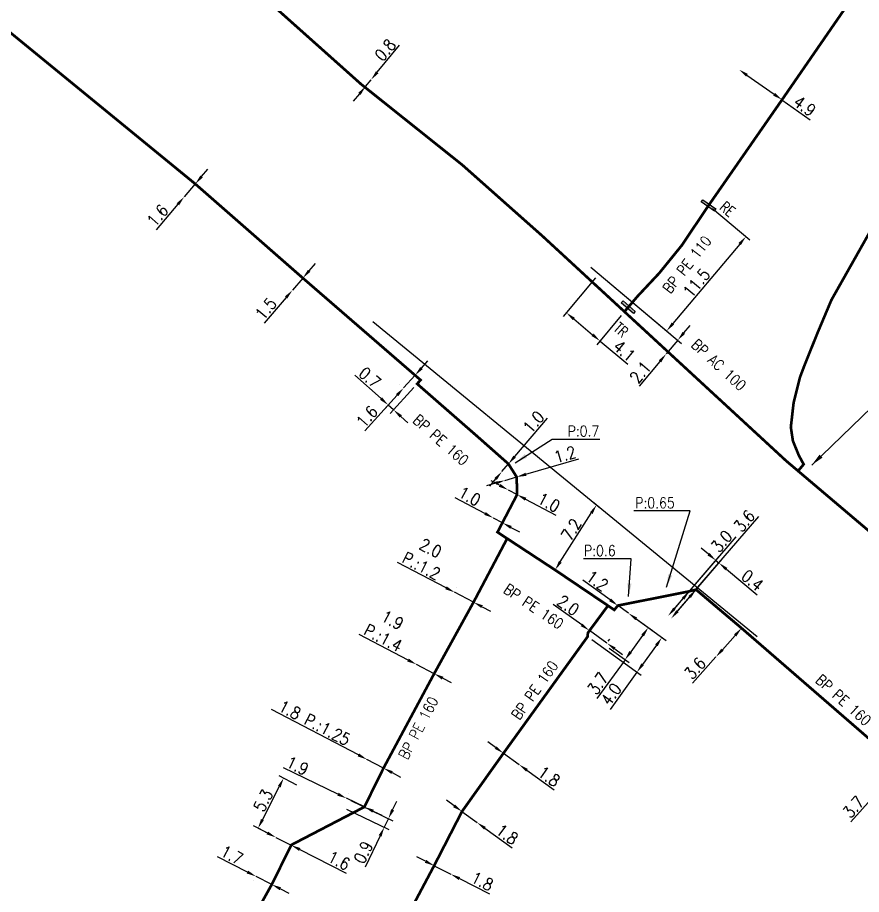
# Model space of a CAD drawing. Header units: millimetres. Extents: x 184998 to 186003, y 126995 to 128002.
# Drawn here: x 185670.2 to 185749, y 127356.2 to 127438.1 of the extents above; entities that cross this region are included whole.
import ezdxf
from ezdxf.enums import TextEntityAlignment as Align

# ---------------------------------------------------------------- set-up
doc = ezdxf.new("R2010")
doc.units = ezdxf.units.MM
doc.header["$PDMODE"] = 34
doc.linetypes.add('L_25_AP', pattern=[2000, 1000, 1000])
doc.linetypes.add('L_25_PE', pattern=[2000, 1000, 1000])
doc.layers.get('0').update_dxf_attribs({"linetype": 'CONTINUOUS'})
doc.layers.get('DEFPOINTS').update_dxf_attribs({"linetype": 'CONTINUOUS'})
for name, color, linetype in [('L_150', 1, 'CONTINUOUS'), ('L_340', 7, 'CONTINUOUS'), ('L_900', 7, 'CONTINUOUS')]:
    doc.layers.add(name, color=color, linetype=linetype)
doc.styles.add('G_ROMANS', font='ROMANS.SHX', dxfattribs={"width": 0.75})
doc.styles.get("Standard").update_dxf_attribs({"font": 'romans.shx', "width": 0.85})
doc.dimstyles.get("Standard").update_dxf_attribs({"dimtxt": 1.5, "dimasz": 1.2, "dimexe": 0.625, "dimexo": 0.625, "dimgap": 0.25, "dimtad": 1, "dimdec": 1, "dimzin": 0, "dimdsep": 46, "dimtxsty": 'Standard', "dimcen": -0.5, "dimadec": 0, "dimazin": 0, "dimtfac": 1, "dimtdec": 1, "dimtmove": 0, "dimatfit": 3, "dimfxl": 0, "dimtolj": 1, "dimtzin": 0, "dimarcsym": 0})

# ---------------------------------------------------------------- blocks, each defined once
blk = doc.blocks.new('*D860')
at = {"layer": 'DEFPOINTS', "color": 0, "linetype": 'Continuous', "transparency": 16777216}
for p in [(185737.794, 127381.1), (185735.4, 127378.412), (185735.4, 127378.412)]:
    blk.add_point(p, dxfattribs=at)
at = {"layer": 'L_150', "color": 0, "linetype": 'Continuous', "lineweight": -2, "transparency": 16777216}
for p, q in [((185737.196, 127380.428), (185735.999, 127379.084)), ((185735.4, 127378.412), (185733.219, 127375.964))]:
    blk.add_line(p, q, dxfattribs=at)
at = {"layer": 'L_150', "color": 0, "linetype": 'Continuous', "transparency": 16777216}
for points in [[(185737.084, 127380.528), (185737.308, 127380.329), (185737.794, 127381.1)], [(185735.887, 127379.184), (185736.111, 127378.984), (185735.4, 127378.412)]]:
    blk.add_solid(points, dxfattribs=at)
at = {"layer": 'L_150', "color": 0, "linetype": 'Continuous', "transparency": 16777216, "insert": (185733.45, 127377.351), "char_height": 1.125, "attachment_point": 5, "rotation": 48.31126}
blk.add_mtext('\\A1;3.6', dxfattribs=at)
blk = doc.blocks.new('*D861')
at = {"layer": 'DEFPOINTS', "color": 0, "linetype": 'Continuous', "transparency": 16777216}
for p in [(185752.66, 127368.215), (185750.197, 127365.453), (185750.197, 127365.453)]:
    blk.add_point(p, dxfattribs=at)
at = {"layer": 'L_150', "color": 0, "linetype": 'Continuous', "lineweight": -2, "transparency": 16777216}
for p, q in [((185752.061, 127367.543), (185750.796, 127366.125)), ((185750.197, 127365.453), (185748.016, 127363.006))]:
    blk.add_line(p, q, dxfattribs=at)
at = {"layer": 'L_150', "color": 0, "linetype": 'Continuous', "transparency": 16777216}
for points in [[(185751.949, 127367.643), (185752.173, 127367.443), (185752.66, 127368.215)], [(185750.684, 127366.224), (185750.908, 127366.025), (185750.197, 127365.453)]]:
    blk.add_solid(points, dxfattribs=at)
at = {"layer": 'L_150', "color": 0, "linetype": 'Continuous', "transparency": 16777216, "insert": (185748.247, 127364.392), "char_height": 1.125, "attachment_point": 5, "rotation": 48.28122}
blk.add_mtext('\\A1;3.7', dxfattribs=at)
blk = doc.blocks.new('*D13')
at = {"layer": 'DEFPOINTS', "color": 0, "linetype": 'Continuous', "transparency": 16777216}
for p in [(185707.436, 127377.706), (185707.436, 127377.706), (185709.075, 127376.848)]:
    blk.add_point(p, dxfattribs=at)
at = {"layer": 'L_150', "color": 0, "linetype": 'Continuous', "lineweight": -2, "transparency": 16777216}
for p, q in [((185706.639, 127378.123), (185702.08, 127380.51)), ((185709.075, 127376.848), (185707.436, 127377.706)), ((185709.872, 127376.43), (185710.67, 127376.013))]:
    blk.add_line(p, q, dxfattribs=at)
at = {"layer": 'L_150', "color": 0, "linetype": 'Continuous', "transparency": 16777216}
for points in [[(185706.708, 127378.256), (185706.569, 127377.991), (185707.436, 127377.706)], [(185709.942, 127376.563), (185709.803, 127376.297), (185709.075, 127376.848)]]:
    blk.add_solid(points, dxfattribs=at)
at = {"layer": 'L_150', "color": 0, "linetype": 'Continuous', "transparency": 16777216, "insert": (185704.744, 127381.021), "char_height": 1.125, "attachment_point": 5, "rotation": 332.36272}
blk.add_mtext('\\A1;1.9\\PP.:1.4', dxfattribs=at)
blk = doc.blocks.new('*D14')
at = {"layer": 'DEFPOINTS', "color": 0, "linetype": 'Continuous', "transparency": 16777216}
for p in [(185702.795, 127368.842), (185702.795, 127368.842), (185704.345, 127368.03)]:
    blk.add_point(p, dxfattribs=at)
at = {"layer": 'L_150', "color": 0, "linetype": 'Continuous', "lineweight": -2, "transparency": 16777216}
for p, q in [((185701.997, 127369.259), (185693.889, 127373.505)), ((185704.345, 127368.03), (185702.795, 127368.842)), ((185705.142, 127367.613), (185705.94, 127367.195))]:
    blk.add_line(p, q, dxfattribs=at)
at = {"layer": 'L_150', "color": 0, "linetype": 'Continuous', "transparency": 16777216}
for points in [[(185702.067, 127369.392), (185701.928, 127369.127), (185702.795, 127368.842)], [(185705.212, 127367.746), (185705.073, 127367.48), (185704.345, 127368.03)]]:
    blk.add_solid(points, dxfattribs=at)
at = {"layer": 'L_150', "color": 0, "linetype": 'Continuous', "transparency": 16777216, "insert": (185697.892, 127372.255), "char_height": 1.125, "attachment_point": 5, "rotation": 332.36272}
blk.add_mtext('\\A1;1.8 P.:1.25', dxfattribs=at)
blk = doc.blocks.new('*D15')
at = {"layer": 'DEFPOINTS', "color": 0, "linetype": 'Continuous', "transparency": 16777216}
for p in [(185700.865, 127365.221), (185700.474, 127364.41), (185704.416, 127362.511)]:
    blk.add_point(p, dxfattribs=at)
at = {"layer": 'L_150', "color": 0, "linetype": 'Continuous', "lineweight": -2, "transparency": 16777216}
for p, q in [((185701.287, 127365.017), (185705.229, 127363.118)), ((185705.197, 127364.132), (185705.588, 127364.943)), ((185700.896, 127364.207), (185704.838, 127362.307)), ((185704.806, 127363.322), (185704.416, 127362.511)), ((185704.025, 127361.7), (185702.622, 127358.787))]:
    blk.add_line(p, q, dxfattribs=at)
at = {"layer": 'L_150', "color": 0, "linetype": 'Continuous', "transparency": 16777216}
for points in [[(185705.062, 127364.198), (185705.332, 127364.067), (185704.806, 127363.322)], [(185703.89, 127361.765), (185704.16, 127361.635), (185704.416, 127362.511)]]:
    blk.add_solid(points, dxfattribs=at)
at = {"layer": 'L_150', "color": 0, "linetype": 'Continuous', "transparency": 16777216, "insert": (185702.452, 127360.164), "char_height": 1.125, "attachment_point": 5, "rotation": 64.27461}
blk.add_mtext('\\A1;0.9', dxfattribs=at)
blk = doc.blocks.new('*D16')
at = {"layer": 'DEFPOINTS', "color": 0, "linetype": 'Continuous', "transparency": 16777216}
for p in [(185700.892, 127365.208), (185700.892, 127365.208), (185702.558, 127364.405)]:
    blk.add_point(p, dxfattribs=at)
at = {"layer": 'L_150', "color": 0, "linetype": 'Continuous', "lineweight": -2, "transparency": 16777216}
for p, q in [((185700.081, 127365.598), (185694.994, 127368.049)), ((185701.095, 127365.63), (185701.095, 127365.63)), ((185702.558, 127364.405), (185700.892, 127365.208)), ((185702.762, 127364.827), (185702.762, 127364.827)), ((185703.369, 127364.014), (185704.18, 127363.623))]:
    blk.add_line(p, q, dxfattribs=at)
at = {"layer": 'L_150', "color": 0, "linetype": 'Continuous', "transparency": 16777216}
for points in [[(185700.146, 127365.734), (185700.016, 127365.463), (185700.892, 127365.208)], [(185703.434, 127364.149), (185703.304, 127363.879), (185702.558, 127364.405)]]:
    blk.add_solid(points, dxfattribs=at)
at = {"layer": 'L_150', "color": 0, "linetype": 'Continuous', "transparency": 16777216, "insert": (185696.309, 127368.248), "char_height": 1.125, "attachment_point": 5, "rotation": 334.27461}
blk.add_mtext('\\A1;1.9', dxfattribs=at)
blk = doc.blocks.new('*D17')
at = {"layer": 'DEFPOINTS', "color": 0, "linetype": 'Continuous', "transparency": 16777216}
for p in [(185695.009, 127367.089), (185696.68, 127366.238), (185694.296, 127361.56)]:
    blk.add_point(p, dxfattribs=at)
at = {"layer": 'L_150', "color": 0, "linetype": 'Continuous', "lineweight": -2, "transparency": 16777216}
for p, q in [((185696.262, 127366.451), (185694.591, 127367.302)), ((185693.034, 127363.214), (185694.6, 127366.288)), ((185693.879, 127361.773), (185692.208, 127362.625))]:
    blk.add_line(p, q, dxfattribs=at)
at = {"layer": 'L_150', "color": 0, "linetype": 'Continuous', "transparency": 16777216}
for points in [[(185694.467, 127366.356), (185694.734, 127366.219), (185695.009, 127367.089)], [(185692.9, 127363.282), (185693.168, 127363.146), (185692.625, 127362.412)]]:
    blk.add_solid(points, dxfattribs=at)
at = {"layer": 'L_150', "color": 0, "linetype": 'Continuous', "transparency": 16777216, "insert": (185693.107, 127365.01), "char_height": 1.125, "attachment_point": 5, "rotation": 62.99824}
blk.add_mtext('\\A1;5.3', dxfattribs=at)
blk = doc.blocks.new('*D18')
at = {"layer": 'DEFPOINTS', "color": 0, "linetype": 'Continuous', "transparency": 16777216}
for p in [(185694.296, 127361.56), (185694.296, 127361.56), (185695.722, 127360.834)]:
    blk.add_point(p, dxfattribs=at)
at = {"layer": 'L_150', "color": 0, "linetype": 'Continuous', "lineweight": -2, "transparency": 16777216}
for p, q in [((185693.495, 127361.969), (185692.693, 127362.378)), ((185694.296, 127361.56), (185695.722, 127360.834)), ((185696.524, 127360.425), (185700.844, 127358.224))]:
    blk.add_line(p, q, dxfattribs=at)
at = {"layer": 'L_150', "color": 0, "linetype": 'Continuous', "transparency": 16777216}
for points in [[(185693.563, 127362.103), (185693.426, 127361.835), (185694.296, 127361.56)], [(185696.592, 127360.559), (185696.456, 127360.292), (185695.722, 127360.834)]]:
    blk.add_solid(points, dxfattribs=at)
at = {"layer": 'L_150', "color": 0, "linetype": 'Continuous', "transparency": 16777216, "insert": (185700.186, 127359.401), "char_height": 1.125, "attachment_point": 5, "rotation": 332.99824}
blk.add_mtext('\\A1;1.6', dxfattribs=at)
blk = doc.blocks.new('*D19')
at = {"layer": 'DEFPOINTS', "color": 0, "linetype": 'Continuous', "transparency": 16777216}
for p in [(185692.438, 127357.913), (185692.438, 127357.913), (185693.908, 127357.164)]:
    blk.add_point(p, dxfattribs=at)
at = {"layer": 'L_150', "color": 0, "linetype": 'Continuous', "lineweight": -2, "transparency": 16777216}
for p, q in [((185691.636, 127358.322), (185688.837, 127359.748)), ((185692.225, 127357.496), (185692.225, 127357.496)), ((185693.908, 127357.164), (185692.438, 127357.913)), ((185693.695, 127356.746), (185693.695, 127356.746)), ((185694.71, 127356.755), (185695.512, 127356.347))]:
    blk.add_line(p, q, dxfattribs=at)
at = {"layer": 'L_150', "color": 0, "linetype": 'Continuous', "transparency": 16777216}
for points in [[(185691.704, 127358.455), (185691.568, 127358.188), (185692.438, 127357.913)], [(185694.778, 127356.889), (185694.642, 127356.622), (185693.908, 127357.164)]]:
    blk.add_solid(points, dxfattribs=at)
at = {"layer": 'L_150', "color": 0, "linetype": 'Continuous', "transparency": 16777216, "insert": (185690.176, 127359.908), "char_height": 1.125, "attachment_point": 5, "rotation": 332.99824}
blk.add_mtext('\\A1;1.7', dxfattribs=at)
blk = doc.blocks.new('*D25')
at = {"layer": 'DEFPOINTS', "color": 0, "linetype": 'Continuous', "transparency": 16777216}
for p in [(185710.982, 127384.45), (185710.982, 127384.45), (185712.754, 127383.523)]:
    blk.add_point(p, dxfattribs=at)
at = {"layer": 'L_150', "color": 0, "linetype": 'Continuous', "lineweight": -2, "transparency": 16777216}
for p, q in [((185710.184, 127384.867), (185705.665, 127387.23)), ((185712.754, 127383.523), (185710.982, 127384.45)), ((185711.199, 127384.865), (185711.199, 127384.865)), ((185712.971, 127383.938), (185712.971, 127383.938)), ((185713.552, 127383.106), (185714.349, 127382.689))]:
    blk.add_line(p, q, dxfattribs=at)
at = {"layer": 'L_150', "color": 0, "linetype": 'Continuous', "transparency": 16777216}
for points in [[(185710.254, 127384.999), (185710.115, 127384.734), (185710.982, 127384.45)], [(185713.621, 127383.239), (185713.482, 127382.973), (185712.754, 127383.523)]]:
    blk.add_solid(points, dxfattribs=at)
at = {"layer": 'L_150', "color": 0, "linetype": 'Continuous', "transparency": 16777216, "insert": (185708.308, 127387.752), "char_height": 1.125, "attachment_point": 5, "rotation": 332.39523}
blk.add_mtext('\\A1;2.0\\PP.:1.2', dxfattribs=at)
blk = doc.blocks.new('*D26')
at = {"layer": 'DEFPOINTS', "color": 0, "linetype": 'Continuous', "transparency": 16777216}
for p in [(185715.549, 127369.416), (185717.008, 127368.361), (185717.008, 127368.361)]:
    blk.add_point(p, dxfattribs=at)
at = {"layer": 'L_150', "color": 0, "linetype": 'Continuous', "lineweight": -2, "transparency": 16777216}
for p, q in [((185714.82, 127369.943), (185714.091, 127370.47)), ((185715.549, 127369.416), (185717.008, 127368.361)), ((185717.737, 127367.834), (185720.283, 127365.993))]:
    blk.add_line(p, q, dxfattribs=at)
at = {"layer": 'L_150', "color": 0, "linetype": 'Continuous', "transparency": 16777216}
for points in [[(185714.908, 127370.065), (185714.732, 127369.822), (185715.549, 127369.416)], [(185717.825, 127367.955), (185717.649, 127367.712), (185717.008, 127368.361)]]:
    blk.add_solid(points, dxfattribs=at)
at = {"layer": 'L_150', "color": 0, "linetype": 'Continuous', "transparency": 16777216, "insert": (185719.814, 127367.257), "char_height": 1.125, "attachment_point": 5, "rotation": 324.12936}
blk.add_mtext('\\A1;1.8', dxfattribs=at)
blk = doc.blocks.new('*D27')
at = {"layer": 'DEFPOINTS', "color": 0, "linetype": 'Continuous', "transparency": 16777216}
for p in [(185711.673, 127363.974), (185713.091, 127362.948), (185713.091, 127362.948)]:
    blk.add_point(p, dxfattribs=at)
at = {"layer": 'L_150', "color": 0, "linetype": 'Continuous', "lineweight": -2, "transparency": 16777216}
for p, q in [((185710.944, 127364.502), (185710.215, 127365.029)), ((185711.673, 127363.974), (185713.091, 127362.948)), ((185713.82, 127362.42), (185716.366, 127360.578))]:
    blk.add_line(p, q, dxfattribs=at)
at = {"layer": 'L_150', "color": 0, "linetype": 'Continuous', "transparency": 16777216}
for points in [[(185711.032, 127364.623), (185710.856, 127364.38), (185711.673, 127363.974)], [(185713.908, 127362.542), (185713.732, 127362.299), (185713.091, 127362.948)]]:
    blk.add_solid(points, dxfattribs=at)
at = {"layer": 'L_150', "color": 0, "linetype": 'Continuous', "transparency": 16777216, "insert": (185715.897, 127361.843), "char_height": 1.125, "attachment_point": 5, "rotation": 324.10944}
blk.add_mtext('\\A1;1.8', dxfattribs=at)
blk = doc.blocks.new('*D28')
at = {"layer": 'DEFPOINTS', "color": 0, "linetype": 'Continuous', "transparency": 16777216}
for p in [(185709.074, 127358.917), (185710.633, 127358.123), (185710.633, 127358.123)]:
    blk.add_point(p, dxfattribs=at)
at = {"layer": 'L_150', "color": 0, "linetype": 'Continuous', "lineweight": -2, "transparency": 16777216}
for p, q in [((185708.272, 127359.326), (185707.47, 127359.734)), ((185709.074, 127358.917), (185710.633, 127358.123)), ((185711.435, 127357.714), (185714.235, 127356.288))]:
    blk.add_line(p, q, dxfattribs=at)
at = {"layer": 'L_150', "color": 0, "linetype": 'Continuous', "transparency": 16777216}
for points in [[(185708.34, 127359.46), (185708.204, 127359.192), (185709.074, 127358.917)], [(185711.503, 127357.848), (185711.367, 127357.581), (185710.633, 127358.123)]]:
    blk.add_solid(points, dxfattribs=at)
at = {"layer": 'L_150', "color": 0, "linetype": 'Continuous', "transparency": 16777216, "insert": (185713.576, 127357.465), "char_height": 1.125, "attachment_point": 5, "rotation": 333.00434}
blk.add_mtext('\\A1;1.8', dxfattribs=at)
blk = doc.blocks.new('*D112')
at = {"layer": 'DEFPOINTS', "color": 0, "linetype": 'Continuous', "transparency": 16777216}
for p in [(185737.561, 127433.263), (185737.561, 127433.263), (185741.571, 127430.446)]:
    blk.add_point(p, dxfattribs=at)
at = {"layer": 'L_150', "color": 0, "linetype": 'Continuous', "lineweight": -2, "transparency": 16777216}
for p, q in [((185738.298, 127432.746), (185740.834, 127430.964)), ((185741.571, 127430.446), (185744.216, 127428.588))]:
    blk.add_line(p, q, dxfattribs=at)
at = {"layer": 'L_150', "color": 0, "linetype": 'Continuous', "transparency": 16777216}
for points in [[(185738.384, 127432.869), (185738.212, 127432.623), (185737.561, 127433.263)], [(185740.921, 127431.087), (185740.748, 127430.841), (185741.571, 127430.446)]]:
    blk.add_solid(points, dxfattribs=at)
at = {"layer": 'L_150', "color": 0, "linetype": 'Continuous', "transparency": 16777216, "insert": (185743.693, 127429.872), "char_height": 1.125, "attachment_point": 5, "rotation": 324.90749}
blk.add_mtext('\\A1;4.9', dxfattribs=at)
blk = doc.blocks.new('*D149')
at = {"layer": 'DEFPOINTS', "color": 0, "linetype": 'Continuous', "transparency": 16777216}
for p in [(185716.016, 127396.44), (185715.4, 127395.717), (185715.4, 127395.717)]:
    blk.add_point(p, dxfattribs=at)
at = {"layer": 'L_150', "color": 0, "linetype": 'Continuous', "lineweight": -2, "transparency": 16777216}
for p, q in [((185716.6, 127397.125), (185719.667, 127400.725)), ((185715.4, 127395.717), (185716.016, 127396.44)), ((185714.816, 127395.032), (185714.233, 127394.347))]:
    blk.add_line(p, q, dxfattribs=at)
at = {"layer": 'L_150', "color": 0, "linetype": 'Continuous', "transparency": 16777216}
for points in [[(185716.486, 127397.223), (185716.714, 127397.028), (185716.016, 127396.44)], [(185714.702, 127395.129), (185714.931, 127394.935), (185715.4, 127395.717)]]:
    blk.add_solid(points, dxfattribs=at)
at = {"layer": 'L_150', "color": 0, "linetype": 'Continuous', "transparency": 16777216, "insert": (185718.369, 127400.358), "char_height": 1.125, "attachment_point": 5, "rotation": 49.57211}
blk.add_mtext('\\A1;1.0', dxfattribs=at)
blk = doc.blocks.new('*D150')
at = {"layer": 'DEFPOINTS', "color": 0, "linetype": 'Continuous', "transparency": 16777216}
for p in [(185715.984, 127394.018), (185715.984, 127394.018), (185716.823, 127393.571)]:
    blk.add_point(p, dxfattribs=at)
at = {"layer": 'L_150', "color": 0, "linetype": 'Continuous', "lineweight": -2, "transparency": 16777216}
for p, q in [((185715.19, 127394.441), (185714.395, 127394.864)), ((185715.984, 127394.018), (185716.823, 127393.571)), ((185717.617, 127393.148), (185720.43, 127391.65))]:
    blk.add_line(p, q, dxfattribs=at)
at = {"layer": 'L_150', "color": 0, "linetype": 'Continuous', "transparency": 16777216}
for points in [[(185715.26, 127394.573), (185715.119, 127394.309), (185715.984, 127394.018)], [(185717.687, 127393.281), (185717.546, 127393.016), (185716.823, 127393.571)]]:
    blk.add_solid(points, dxfattribs=at)
at = {"layer": 'L_150', "color": 0, "linetype": 'Continuous', "transparency": 16777216, "insert": (185719.793, 127392.839), "char_height": 1.125, "attachment_point": 5, "rotation": 331.96561}
blk.add_mtext('\\A1;1.0', dxfattribs=at)
blk = doc.blocks.new('*D151')
at = {"layer": 'DEFPOINTS', "color": 0, "linetype": 'Continuous', "transparency": 16777216}
for p in [(185716.786, 127395.219), (185715.682, 127394.895), (185715.682, 127394.895)]:
    blk.add_point(p, dxfattribs=at)
at = {"layer": 'L_150', "color": 0, "linetype": 'Continuous', "lineweight": -2, "transparency": 16777216}
for p, q in [((185717.65, 127395.471), (185722.584, 127396.916)), ((185715.682, 127394.895), (185716.786, 127395.219)), ((185714.819, 127394.642), (185713.955, 127394.389))]:
    blk.add_line(p, q, dxfattribs=at)
at = {"layer": 'L_150', "color": 0, "linetype": 'Continuous', "transparency": 16777216}
for points in [[(185717.608, 127395.615), (185717.692, 127395.327), (185716.786, 127395.219)], [(185714.777, 127394.786), (185714.861, 127394.498), (185715.682, 127394.895)]]:
    blk.add_solid(points, dxfattribs=at)
at = {"layer": 'L_150', "color": 0, "linetype": 'Continuous', "transparency": 16777216, "insert": (185721.298, 127397.321), "char_height": 1.125, "attachment_point": 5, "rotation": 16.32173}
blk.add_mtext('\\A1;1.2', dxfattribs=at)
blk = doc.blocks.new('*D152')
at = {"layer": 'DEFPOINTS', "color": 0, "linetype": 'Continuous', "transparency": 16777216}
for p in [(185724.242, 127392.603), (185720.376, 127386.533), (185739.627, 127379.983)]:
    blk.add_point(p, dxfattribs=at)
at = {"layer": 'L_150', "color": 0, "linetype": 'Continuous', "lineweight": -2, "transparency": 16777216}
for p, q in [((185739.262, 127380.282), (185723.877, 127392.903)), ((185720.859, 127387.292), (185723.759, 127391.844)), ((185720.741, 127386.233), (185720.741, 127386.233))]:
    blk.add_line(p, q, dxfattribs=at)
at = {"layer": 'L_150', "color": 0, "linetype": 'Continuous', "transparency": 16777216}
for points in [[(185723.632, 127391.925), (185723.885, 127391.764), (185724.242, 127392.603)], [(185720.733, 127387.372), (185720.986, 127387.211), (185720.376, 127386.532)]]:
    blk.add_solid(points, dxfattribs=at)
at = {"layer": 'L_150', "color": 0, "linetype": 'Continuous', "transparency": 16777216, "insert": (185721.893, 127390.311), "char_height": 1.125, "attachment_point": 5, "rotation": 57.51023}
blk.add_mtext('\\A1;7.2', dxfattribs=at)
blk = doc.blocks.new('*D153')
at = {"layer": 'DEFPOINTS', "color": 0, "linetype": 'Continuous', "transparency": 16777216}
for p in [(185726.24, 127383.21), (185727.229, 127382.496), (185727.229, 127382.496)]:
    blk.add_point(p, dxfattribs=at)
at = {"layer": 'L_150', "color": 0, "linetype": 'Continuous', "lineweight": -2, "transparency": 16777216}
for p, q in [((185725.51, 127383.737), (185722.963, 127385.577)), ((185727.229, 127382.496), (185726.24, 127383.21)), ((185727.503, 127382.876), (185727.503, 127382.876)), ((185727.959, 127381.969), (185728.688, 127381.442))]:
    blk.add_line(p, q, dxfattribs=at)
at = {"layer": 'L_150', "color": 0, "linetype": 'Continuous', "transparency": 16777216}
for points in [[(185725.598, 127383.859), (185725.423, 127383.616), (185726.24, 127383.21)], [(185728.046, 127382.091), (185727.871, 127381.847), (185727.229, 127382.496)]]:
    blk.add_solid(points, dxfattribs=at)
at = {"layer": 'L_150', "color": 0, "linetype": 'Continuous', "transparency": 16777216, "insert": (185724.311, 127385.528), "char_height": 1.125, "attachment_point": 5, "rotation": 324.16325}
blk.add_mtext('\\A1;1.2', dxfattribs=at)
blk = doc.blocks.new('*D154')
at = {"layer": 'DEFPOINTS', "color": 0, "linetype": 'Continuous', "transparency": 16777216}
for p in [(185735.397, 127387.43), (185730.933, 127382.236), (185731.221, 127382.004)]:
    blk.add_point(p, dxfattribs=at)
at = {"layer": 'L_150', "color": 0, "linetype": 'Continuous', "lineweight": -2, "transparency": 16777216}
for p, q in [((185734.706, 127388.007), (185734.016, 127388.584)), ((185731.239, 127382.592), (185735.703, 127387.785)), ((185731.527, 127382.36), (185735.986, 127387.548)), ((185735.397, 127387.43), (185735.681, 127387.193)), ((185736.372, 127386.616), (185739.251, 127384.211))]:
    blk.add_line(p, q, dxfattribs=at)
at = {"layer": 'L_150', "color": 0, "linetype": 'Continuous', "transparency": 16777216}
for points in [[(185734.803, 127388.122), (185734.61, 127387.892), (185735.397, 127387.43)], [(185736.468, 127386.731), (185736.275, 127386.501), (185735.681, 127387.193)]]:
    blk.add_solid(points, dxfattribs=at)
at = {"layer": 'L_150', "color": 0, "linetype": 'Continuous', "transparency": 16777216, "insert": (185738.802, 127385.563), "char_height": 1.125, "attachment_point": 5, "rotation": 320.12845}
blk.add_mtext('\\A1;0.4', dxfattribs=at)
blk = doc.blocks.new('*D155')
at = {"layer": 'DEFPOINTS', "color": 0, "linetype": 'Continuous', "transparency": 16777216}
for p in [(185732.917, 127384.545), (185730.932, 127382.237), (185730.932, 127382.237)]:
    blk.add_point(p, dxfattribs=at)
at = {"layer": 'L_150', "color": 0, "linetype": 'Continuous', "lineweight": -2, "transparency": 16777216}
for p, q in [((185732.917, 127384.545), (185737.286, 127389.627)), ((185731.519, 127382.919), (185732.33, 127383.863))]:
    blk.add_line(p, q, dxfattribs=at)
at = {"layer": 'L_150', "color": 0, "linetype": 'Continuous', "transparency": 16777216}
for points in [[(185732.216, 127383.96), (185732.444, 127383.765), (185732.917, 127384.545)], [(185731.405, 127383.017), (185731.633, 127382.822), (185730.932, 127382.237)]]:
    blk.add_solid(points, dxfattribs=at)
at = {"layer": 'L_150', "color": 0, "linetype": 'Continuous', "transparency": 16777216, "insert": (185735.942, 127389.214), "char_height": 1.125, "attachment_point": 5, "rotation": 49.31083}
blk.add_mtext('\\A1;3.0', dxfattribs=at)
blk = doc.blocks.new('*D156')
at = {"layer": 'DEFPOINTS', "color": 0, "linetype": 'Continuous', "transparency": 16777216}
for p in [(185714.613, 127391.389), (185714.613, 127391.389), (185715.46, 127390.937)]:
    blk.add_point(p, dxfattribs=at)
at = {"layer": 'L_150', "color": 0, "linetype": 'Continuous', "lineweight": -2, "transparency": 16777216}
for p, q in [((185713.819, 127391.812), (185711.045, 127393.288)), ((185715.46, 127390.937), (185714.613, 127391.389)), ((185716.255, 127390.514), (185717.049, 127390.091))]:
    blk.add_line(p, q, dxfattribs=at)
at = {"layer": 'L_150', "color": 0, "linetype": 'Continuous', "transparency": 16777216}
for points in [[(185713.889, 127391.944), (185713.748, 127391.679), (185714.613, 127391.389)], [(185716.325, 127390.647), (185716.184, 127390.382), (185715.46, 127390.937)]]:
    blk.add_solid(points, dxfattribs=at)
at = {"layer": 'L_150', "color": 0, "linetype": 'Continuous', "transparency": 16777216, "insert": (185712.387, 127393.424), "char_height": 1.125, "attachment_point": 5, "rotation": 331.96561}
blk.add_mtext('\\A1;1.0', dxfattribs=at)
blk = doc.blocks.new('*D157')
at = {"layer": 'DEFPOINTS', "color": 0, "linetype": 'Continuous', "transparency": 16777216}
for p in [(185727.229, 127382.496), (185729.081, 127381.156), (185725.061, 127379.498)]:
    blk.add_point(p, dxfattribs=at)
at = {"layer": 'L_150', "color": 0, "linetype": 'Continuous', "lineweight": -2, "transparency": 16777216}
for p, q in [((185727.609, 127382.221), (185729.461, 127380.882)), ((185728.554, 127380.427), (185727.441, 127378.888)), ((185725.441, 127379.223), (185727.293, 127377.884)), ((185726.913, 127378.158), (185724.283, 127374.52))]:
    blk.add_line(p, q, dxfattribs=at)
at = {"layer": 'L_150', "color": 0, "linetype": 'Continuous', "transparency": 16777216}
for points in [[(185728.433, 127380.515), (185728.676, 127380.339), (185729.081, 127381.156)], [(185727.319, 127378.975), (185727.562, 127378.8), (185726.913, 127378.158)]]:
    blk.add_solid(points, dxfattribs=at)
at = {"layer": 'L_150', "color": 0, "linetype": 'Continuous', "transparency": 16777216, "insert": (185724.372, 127375.923), "char_height": 1.125, "attachment_point": 5, "rotation": 54.12936}
blk.add_mtext('\\A1;3.7', dxfattribs=at)
blk = doc.blocks.new('*D158')
at = {"layer": 'DEFPOINTS', "color": 0, "linetype": 'Continuous', "transparency": 16777216}
for p in [(185723.439, 127380.668), (185725.061, 127379.498), (185725.211, 127379.705)]:
    blk.add_point(p, dxfattribs=at)
at = {"layer": 'L_150', "color": 0, "linetype": 'Continuous', "lineweight": -2, "transparency": 16777216}
for p, q in [((185722.859, 127381.402), (185720.2, 127383.32)), ((185723.713, 127381.048), (185723.863, 127381.255)), ((185725.211, 127379.705), (185723.589, 127380.875)), ((185725.335, 127379.878), (185725.485, 127380.085)), ((185725.94, 127379.179), (185726.67, 127378.652))]:
    blk.add_line(p, q, dxfattribs=at)
at = {"layer": 'L_150', "color": 0, "linetype": 'Continuous', "transparency": 16777216}
for points in [[(185722.947, 127381.524), (185722.771, 127381.28), (185723.589, 127380.875)], [(185726.028, 127379.3), (185725.853, 127379.057), (185725.211, 127379.705)]]:
    blk.add_solid(points, dxfattribs=at)
at = {"layer": 'L_150', "color": 0, "linetype": 'Continuous', "transparency": 16777216, "insert": (185721.603, 127383.233), "char_height": 1.125, "attachment_point": 5, "rotation": 324.18976}
blk.add_mtext('\\A1;2.0', dxfattribs=at)
blk = doc.blocks.new('*D159')
at = {"layer": 'DEFPOINTS', "color": 0, "linetype": 'Continuous', "transparency": 16777216}
for p in [(185727.229, 127382.496), (185723.417, 127380.315), (185730.362, 127380.233)]:
    blk.add_point(p, dxfattribs=at)
at = {"layer": 'L_150', "color": 0, "linetype": 'Continuous', "lineweight": -2, "transparency": 16777216}
for p, q in [((185727.609, 127382.222), (185730.742, 127379.959)), ((185723.797, 127380.041), (185728.4, 127376.716)), ((185729.835, 127379.504), (185728.547, 127377.72)), ((185728.02, 127376.991), (185725.513, 127373.519))]:
    blk.add_line(p, q, dxfattribs=at)
at = {"layer": 'L_150', "color": 0, "linetype": 'Continuous', "transparency": 16777216}
for points in [[(185729.713, 127379.592), (185729.957, 127379.416), (185730.362, 127380.233)], [(185728.425, 127377.808), (185728.669, 127377.632), (185728.02, 127376.991)]]:
    blk.add_solid(points, dxfattribs=at)
at = {"layer": 'L_150', "color": 0, "linetype": 'Continuous', "transparency": 16777216, "insert": (185725.601, 127374.922), "char_height": 1.125, "attachment_point": 5, "rotation": 54.16325}
blk.add_mtext('\\A1;4.0', dxfattribs=at)
blk = doc.blocks.new('*D160')
at = {"layer": 'DEFPOINTS', "color": 0, "linetype": 'Continuous', "transparency": 16777216}
for p in [(185733.535, 127384.696), (185731.221, 127382.004), (185731.221, 127382.004)]:
    blk.add_point(p, dxfattribs=at)
at = {"layer": 'L_150', "color": 0, "linetype": 'Continuous', "lineweight": -2, "transparency": 16777216}
for p, q in [((185733.535, 127384.696), (185739.402, 127391.522)), ((185731.808, 127382.687), (185732.948, 127384.014))]:
    blk.add_line(p, q, dxfattribs=at)
at = {"layer": 'L_150', "color": 0, "linetype": 'Continuous', "transparency": 16777216}
for points in [[(185732.835, 127384.111), (185733.062, 127383.916), (185733.535, 127384.696)], [(185731.694, 127382.784), (185731.921, 127382.589), (185731.221, 127382.004)]]:
    blk.add_solid(points, dxfattribs=at)
at = {"layer": 'L_150', "color": 0, "linetype": 'Continuous', "transparency": 16777216, "insert": (185738.058, 127391.109), "char_height": 1.125, "attachment_point": 5, "rotation": 49.31976}
blk.add_mtext('\\A1;3.6', dxfattribs=at)
blk = doc.blocks.new('*D719')
at = {"layer": 'DEFPOINTS', "color": 0, "linetype": 'Continuous', "ltscale": 0.5, "transparency": 16777216}
for p in [(185686.759, 127422.591), (185685.719, 127421.375), (185685.719, 127421.375)]:
    blk.add_point(p, dxfattribs=at)
at = {"layer": 'L_150', "color": 0, "linetype": 'Continuous', "lineweight": -2, "ltscale": 0.5, "transparency": 16777216}
for p, q in [((185687.344, 127423.275), (185687.929, 127423.959)), ((185686.759, 127422.591), (185685.719, 127421.375)), ((185685.134, 127420.691), (185683.091, 127418.303))]:
    blk.add_line(p, q, dxfattribs=at)
at = {"layer": 'L_150', "color": 0, "linetype": 'Continuous', "ltscale": 0.5, "transparency": 16777216}
for points in [[(185687.23, 127423.372), (185687.458, 127423.177), (185686.759, 127422.591)], [(185685.02, 127420.789), (185685.248, 127420.594), (185685.719, 127421.375)]]:
    blk.add_solid(points, dxfattribs=at)
at = {"layer": 'L_150', "color": 0, "linetype": 'Continuous', "ltscale": 0.5, "transparency": 16777216, "insert": (185683.25, 127419.643), "char_height": 1.125, "attachment_point": 5, "rotation": 49.45782}
blk.add_mtext('\\A1;1.6', dxfattribs=at)
blk = doc.blocks.new('*D720')
at = {"layer": 'DEFPOINTS', "color": 0, "linetype": 'Continuous', "ltscale": 0.5, "transparency": 16777216}
for p in [(185696.809, 127413.797), (185695.829, 127412.661), (185695.829, 127412.661)]:
    blk.add_point(p, dxfattribs=at)
at = {"layer": 'L_150', "color": 0, "linetype": 'Continuous', "lineweight": -2, "ltscale": 0.5, "transparency": 16777216}
for p, q in [((185697.397, 127414.478), (185697.985, 127415.16)), ((185696.809, 127413.797), (185695.829, 127412.661)), ((185695.241, 127411.98), (185693.189, 127409.601))]:
    blk.add_line(p, q, dxfattribs=at)
at = {"layer": 'L_150', "color": 0, "linetype": 'Continuous', "ltscale": 0.5, "transparency": 16777216}
for points in [[(185697.283, 127414.576), (185697.511, 127414.381), (185696.809, 127413.797)], [(185695.128, 127412.078), (185695.355, 127411.882), (185695.829, 127412.661)]]:
    blk.add_solid(points, dxfattribs=at)
at = {"layer": 'L_150', "color": 0, "linetype": 'Continuous', "ltscale": 0.5, "transparency": 16777216, "insert": (185693.353, 127410.94), "char_height": 1.125, "attachment_point": 5, "rotation": 49.21264}
blk.add_mtext('\\A1;1.5', dxfattribs=at)
blk = doc.blocks.new('*D721')
at = {"layer": 'DEFPOINTS', "color": 0, "linetype": 'Continuous', "ltscale": 0.5, "transparency": 16777216}
for p in [(185707.292, 127404.722), (185706.221, 127403.533), (185706.221, 127403.533)]:
    blk.add_point(p, dxfattribs=at)
at = {"layer": 'L_150', "color": 0, "linetype": 'Continuous', "lineweight": -2, "ltscale": 0.5, "transparency": 16777216}
for p, q in [((185707.894, 127405.39), (185708.497, 127406.059)), ((185706.944, 127405.035), (185706.944, 127405.035)), ((185707.292, 127404.722), (185706.221, 127403.533)), ((185705.873, 127403.847), (185705.873, 127403.847)), ((185705.619, 127402.864), (185702.609, 127399.524))]:
    blk.add_line(p, q, dxfattribs=at)
at = {"layer": 'L_150', "color": 0, "linetype": 'Continuous', "ltscale": 0.5, "transparency": 16777216}
for points in [[(185707.783, 127405.491), (185708.006, 127405.29), (185707.292, 127404.722)], [(185705.507, 127402.965), (185705.73, 127402.764), (185706.221, 127403.533)]]:
    blk.add_solid(points, dxfattribs=at)
at = {"layer": 'L_150', "color": 0, "linetype": 'Continuous', "ltscale": 0.5, "transparency": 16777216, "insert": (185702.803, 127400.859), "char_height": 1.125, "attachment_point": 5, "rotation": 47.98158}
blk.add_mtext('\\A1;1.6', dxfattribs=at)
blk = doc.blocks.new('*D722')
at = {"layer": 'DEFPOINTS', "color": 0, "linetype": 'Continuous', "ltscale": 0.5, "transparency": 16777216}
for p in [(185706.221, 127403.533), (185707.487, 127403.919), (185704.785, 127401.939)]:
    blk.add_point(p, dxfattribs=at)
at = {"layer": 'L_150', "color": 0, "linetype": 'Continuous', "lineweight": -2, "ltscale": 0.5, "transparency": 16777216}
for p, q in [((185704.116, 127402.541), (185701.68, 127404.736)), ((185705.907, 127403.185), (185704.471, 127401.591)), ((185707.174, 127403.571), (185704.978, 127401.134)), ((185705.292, 127401.482), (185704.785, 127401.939)), ((185705.96, 127400.88), (185706.629, 127400.277))]:
    blk.add_line(p, q, dxfattribs=at)
at = {"layer": 'L_150', "color": 0, "linetype": 'Continuous', "ltscale": 0.5, "transparency": 16777216}
for points in [[(185704.216, 127402.653), (185704.016, 127402.43), (185704.785, 127401.939)], [(185706.061, 127400.991), (185705.86, 127400.768), (185705.292, 127401.482)]]:
    blk.add_solid(points, dxfattribs=at)
at = {"layer": 'L_150', "color": 0, "linetype": 'Continuous', "ltscale": 0.5, "transparency": 16777216, "insert": (185703.066, 127404.497), "char_height": 1.125, "attachment_point": 5, "rotation": 317.98158}
blk.add_mtext('\\A1;0.7', dxfattribs=at)
blk = doc.blocks.new('*D792')
at = {"layer": 'DEFPOINTS', "color": 0, "linetype": 'Continuous', "ltscale": 0.5, "transparency": 16777216}
for p in [(185703.181, 127432.319), (185703.181, 127432.319), (185702.667, 127431.693)]:
    blk.add_point(p, dxfattribs=at)
at = {"layer": 'L_150', "color": 0, "linetype": 'Continuous', "lineweight": -2, "ltscale": 0.5, "transparency": 16777216}
for p, q in [((185703.753, 127433.014), (185705.837, 127435.545)), ((185702.667, 127431.693), (185703.181, 127432.319)), ((185702.095, 127430.999), (185701.523, 127430.304))]:
    blk.add_line(p, q, dxfattribs=at)
at = {"layer": 'L_150', "color": 0, "linetype": 'Continuous', "ltscale": 0.5, "transparency": 16777216}
for points in [[(185703.638, 127433.109), (185703.869, 127432.918), (185703.181, 127432.319)], [(185701.979, 127431.094), (185702.21, 127430.903), (185702.667, 127431.693)]]:
    blk.add_solid(points, dxfattribs=at)
at = {"layer": 'L_150', "color": 0, "linetype": 'Continuous', "ltscale": 0.5, "transparency": 16777216, "insert": (185704.502, 127435.103), "char_height": 1.125, "attachment_point": 5, "rotation": 50.53866}
blk.add_mtext('\\A1;0.8', dxfattribs=at)
blk = doc.blocks.new('*D793')
at = {"layer": 'DEFPOINTS', "color": 0, "linetype": 'Continuous', "ltscale": 0.5, "transparency": 16777216}
for p in [(185724.462, 127414.186), (185721.435, 127410.555), (185726.853, 127410.658)]:
    blk.add_point(p, dxfattribs=at)
at = {"layer": 'L_150', "color": 0, "linetype": 'Continuous', "lineweight": -2, "ltscale": 0.5, "transparency": 16777216}
for p, q in [((185724.161, 127413.826), (185721.135, 127410.194)), ((185722.124, 127409.976), (185723.882, 127408.499)), ((185726.553, 127410.298), (185724.271, 127407.56)), ((185724.571, 127407.92), (185727.163, 127405.743))]:
    blk.add_line(p, q, dxfattribs=at)
at = {"layer": 'L_150', "color": 0, "linetype": 'Continuous', "ltscale": 0.5, "transparency": 16777216}
for points in [[(185722.22, 127410.091), (185722.027, 127409.861), (185721.435, 127410.555)], [(185723.978, 127408.614), (185723.785, 127408.384), (185724.571, 127407.92)]]:
    blk.add_solid(points, dxfattribs=at)
at = {"layer": 'L_150', "color": 0, "linetype": 'Continuous', "ltscale": 0.5, "transparency": 16777216, "insert": (185726.839, 127406.994), "char_height": 1.125, "attachment_point": 5, "rotation": 319.97144}
blk.add_mtext('\\A1;4.1', dxfattribs=at)
blk = doc.blocks.new('*D794')
at = {"layer": 'DEFPOINTS', "color": 0, "linetype": 'Continuous', "transparency": 16777216}
for p in [(185734.719, 127420.589), (185723.357, 127415.114), (185730.802, 127408.861)]:
    blk.add_point(p, dxfattribs=at)
at = {"layer": 'L_900', "color": 0, "linetype": 'Continuous', "lineweight": -2, "transparency": 16777216}
for p, q in [((185735.078, 127420.287), (185738.557, 127417.365)), ((185737.62, 127416.977), (185731.381, 127409.55)), ((185723.716, 127414.812), (185731.161, 127408.559))]:
    blk.add_line(p, q, dxfattribs=at)
at = {"layer": 'L_900', "color": 0, "linetype": 'Continuous', "transparency": 16777216}
for points in [[(185737.505, 127417.074), (185737.735, 127416.881), (185738.199, 127417.666)], [(185731.266, 127409.646), (185731.496, 127409.453), (185730.802, 127408.861)]]:
    blk.add_solid(points, dxfattribs=at)
at = {"layer": 'L_900', "color": 0, "linetype": 'Continuous', "transparency": 16777216, "insert": (185733.591, 127413.347), "char_height": 1.125, "attachment_point": 5, "rotation": 49.97144}
blk.add_mtext('\\A1;11.5', dxfattribs=at)
blk = doc.blocks.new('L_340_19')
at = {"linetype": 'Continuous'}
blk.add_hatch(color=0, dxfattribs=at).paths.add_polyline_path([(0.125, 0.75), (-0.125, 0.75), (-0.125, -0.75), (0.125, -0.75)])
at = {"color": 0, "linetype": 'Continuous'}
blk.add_lwpolyline([(-0.125, 0.75), (0.125, 0.75), (0.125, -0.75), (-0.125, -0.75)], close=True, dxfattribs=at)
at = {"color": 0, "linetype": 'Continuous', "width": 0.75}
for tag, height, flags, p in [('TR', 1, 8, (0, 1.981)), ('DEF_LEG', 1.2, 3, (0, -5)), ('DEF_COUP', 1.2, 3, (0, -7.5)), ('DEF_TYPE', 1.2, 3, (0, -10))]:
    blk.add_attdef(tag, text='', height=height, dxfattribs=dict(at, flags=flags)).set_placement(p, align=Align.MIDDLE)
blk = doc.blocks.new('L_340_21')
at = {"linetype": 'Continuous'}
blk.add_hatch(color=0, dxfattribs=at).paths.add_polyline_path([(0.125, 0.75), (-0.125, 0.75), (-0.125, -0.75), (0.125, -0.75)])
at = {"color": 0, "linetype": 'Continuous'}
blk.add_lwpolyline([(-0.125, 0.75), (0.125, 0.75), (0.125, -0.75), (-0.125, -0.75)], close=True, dxfattribs=at)
at = {"color": 0, "linetype": 'Continuous', "width": 0.75}
for tag, height, flags, p in [('RE', 1, 8, (0, 2)), ('DEF_LEG', 1.2, 3, (0, -5)), ('DEF_COUP', 1.2, 3, (0, -7.5)), ('DEF_TYPE', 1.2, 3, (0, -10))]:
    blk.add_attdef(tag, text='', height=height, dxfattribs=dict(at, flags=flags)).set_placement(p, align=Align.MIDDLE)
blk = doc.blocks.new('*D795')
at = {"layer": 'DEFPOINTS', "color": 0, "linetype": 'Continuous', "ltscale": 0.5, "transparency": 16777216}
for p in [(185723.357, 127415.114), (185731.832, 127407.996), (185730.748, 127406.706)]:
    blk.add_point(p, dxfattribs=at)
at = {"layer": 'L_150', "color": 0, "linetype": 'Continuous', "lineweight": -2, "ltscale": 0.5, "transparency": 16777216}
for p, q in [((185723.716, 127414.812), (185732.191, 127407.694)), ((185732.411, 127408.685), (185732.99, 127409.374)), ((185731.832, 127407.996), (185730.748, 127406.706)), ((185730.169, 127406.016), (185728.236, 127403.715))]:
    blk.add_line(p, q, dxfattribs=at)
at = {"layer": 'L_150', "color": 0, "linetype": 'Continuous', "ltscale": 0.5, "transparency": 16777216}
for points in [[(185732.296, 127408.781), (185732.526, 127408.588), (185731.832, 127407.996)], [(185730.055, 127406.113), (185730.284, 127405.92), (185730.748, 127406.706)]]:
    blk.add_solid(points, dxfattribs=at)
at = {"layer": 'L_150', "color": 0, "linetype": 'Continuous', "ltscale": 0.5, "transparency": 16777216, "insert": (185728.339, 127405.004), "char_height": 1.125, "attachment_point": 5, "rotation": 49.97144}
blk.add_mtext('\\A1;2.1', dxfattribs=at)
blk = doc.blocks.new('*D1256')
at = {"layer": 'DEFPOINTS', "color": 0, "linetype": 'Continuous', "transparency": 16777216}
for p in [(185702.987, 127410.039), (185724.242, 127392.603), (185720.376, 127386.533)]:
    blk.add_point(p, dxfattribs=at)
at = {"layer": 'L_150', "color": 0, "linetype": 'Continuous', "lineweight": -2, "transparency": 16777216}
for p, q in [((185703.352, 127409.739), (185724.607, 127392.304)), ((185720.859, 127387.292), (185723.759, 127391.844)), ((185720.741, 127386.233), (185720.741, 127386.233))]:
    blk.add_line(p, q, dxfattribs=at)
at = {"layer": 'L_150', "color": 0, "linetype": 'Continuous', "transparency": 16777216}
for points in [[(185723.632, 127391.925), (185723.885, 127391.764), (185724.242, 127392.603)], [(185720.733, 127387.372), (185720.986, 127387.211), (185720.376, 127386.532)]]:
    blk.add_solid(points, dxfattribs=at)
at = {"layer": 'L_150', "color": 0, "linetype": 'Continuous', "transparency": 16777216, "insert": (185721.893, 127390.311), "char_height": 1.125, "attachment_point": 5, "rotation": 57.51023}
blk.add_mtext('\\A1;7.2', dxfattribs=at)

msp = doc.modelspace()

# ---------------------------------------------------------------- linework, layer by layer
at = {"layer": 'L_150', "linetype": 'L_25_PE', "const_width": 0.25}
for points in [[(185795.491, 127508.637), (185784.262, 127492.529), (185773.881, 127477.3), (185758.661, 127455.211), (185741.571, 127430.446), (185734.719, 127420.589), (185732.205, 127416.847), (185730.091, 127414.243), (185728.092, 127412.113), (185727.208, 127411.075)], [(185743.076, 127395.779), (185743.596, 127396.404), (185743.135, 127397.255), (185742.59, 127398.592), (185742.398, 127399.875), (185742.66, 127402.179), (185743.244, 127404.513), (185743.709, 127405.741), (185744.889, 127408.668), (185746.186, 127411.746), (185754.451, 127426.381), (185765.772, 127442.87), (185770.348, 127449.432), (185784.643, 127469.941), (185807.783, 127502.395)], [(185752.66, 127368.215), (185737.794, 127381.1), (185733.538, 127384.701), (185732.914, 127384.541), (185726.24, 127383.21), (185725.903, 127382.806), (185720.376, 127386.533), (185714.991, 127390.063), (185716.823, 127393.571), (185716.786, 127395.219), (185716.016, 127396.44), (185712.997, 127399.108), (185707.487, 127403.919), (185707.808, 127404.275), (185707.292, 127404.722), (185696.809, 127413.797), (185686.759, 127422.591), (185668.944, 127437.164)], [(185670.32, 127311.13), (185671.38, 127313.284), (185676.247, 127322.946), (185682.697, 127335.272), (185682.697, 127335.272), (185688.436, 127347.017), (185691.244, 127352.377), (185693.908, 127357.164), (185695.733, 127360.856), (185702.558, 127364.405), (185704.345, 127368.03), (185709.075, 127376.848), (185712.754, 127383.523), (185715.894, 127389.47)], [(185660.591, 127266.097), (185666.171, 127276.769), (185670.232, 127284.51), (185673.606, 127291.139), (185679.119, 127301.244), (185684.779, 127312.088), (185687.652, 127317.827), (185690.872, 127324.139), (185693.667, 127329.427), (185697.849, 127337.329), (185704.715, 127350.708), (185709.074, 127358.917), (185711.673, 127363.974), (185715.549, 127369.416), (185723.417, 127380.315), (185723.439, 127380.668), (185725.315, 127383.202)]]:
    msp.add_lwpolyline(points, dxfattribs=at)
at = {"layer": 'L_150', "linetype": 'L_25_AP', "ltscale": 0.5, "const_width": 0.25}
msp.add_lwpolyline([(185616.62, 127504.95), (185625.144, 127497.779), (185638.938, 127485.838), (185648.08, 127478.16), (185657.06, 127470.425), (185665.925, 127462.844), (185675.304, 127454.832), (185684.557, 127446.974), (185693.222, 127439.96), (185702.244, 127431.912), (185711.707, 127424.362), (185719.183, 127417.731), (185741.977, 127396.711), (185750.468, 127389.519)], dxfattribs=at)
at = {"layer": 'L_150', "linetype": 'L_25_AP', "const_width": 0.25}
msp.add_lwpolyline([(185727.208, 127411.075), (185726.853, 127410.658)], dxfattribs=at)

# ---------------------------------------------------------------- block references
at = {"layer": 'L_340'}
ref = msp.add_blockref('L_340_19', (185727.208, 127411.075), dxfattribs=dict(at, rotation=49.29080156902142))
ref.add_attrib('TR', 'TR', dxfattribs={"layer": '0', "color": 0, "linetype": 'Continuous', "height": 1, "rotation": 319.2908, "width": 0.75, "flags": 8}).set_placement((185726.533, 127408.963), align=Align.MIDDLE)
at = {"layer": 'L_900'}
ref = msp.add_blockref('L_340_21', (185734.719, 127420.589), dxfattribs=dict(at, rotation=55.19911144234658))
ref.add_attrib('RE', 'RE', dxfattribs={"layer": '0', "color": 0, "linetype": 'Continuous', "height": 1, "rotation": 319.97144, "style": 'G_ROMANS', "width": 0.75, "flags": 8}).set_placement((185736.485, 127420.239), align=Align.MIDDLE)

# ---------------------------------------------------------------- texts
at = {"layer": 'L_150', "linetype": 'L_25_AP', "width": 0.85}
msp.add_text('BP AC 100', height=1, rotation=317.31797, dxfattribs=at).set_placement((185735.668, 127405.691), align=Align.MIDDLE)
at = {"layer": 'L_150', "linetype": 'L_25_PE', "width": 0.85}
for rotation, p in [(318.62844, (185709.7, 127398.671)), (325.91642, (185718.374, 127383.131)), (54.31052, (185718.476, 127375.309)), (318.09468, (185747.312, 127374.382)), (62.35127, (185707.599, 127371.781))]:
    msp.add_text('BP PE 160', height=1, rotation=rotation, dxfattribs=at).set_placement(p, align=Align.MIDDLE)
at = {"layer": 'L_150', "linetype": 'Continuous', "insert": (185730.736, 127412.57), "char_height": 1, "attachment_point": 4, "rotation": 51.73361}
msp.add_mtext('\\A1;BP PE 110', dxfattribs=at)
at = {"layer": 'L_150', "linetype": 'Continuous', "char_height": 1}
for s, insert, attachment_point in [('P:0.7', (185721.548, 127399.502), 4), ('P:0.65', (185731.545, 127392.806), 6), ('P:0.6', (185726.026, 127388.34), 6)]:
    msp.add_mtext(s, dxfattribs=dict(at, insert=insert, attachment_point=attachment_point))

# ---------------------------------------------------------------- dimensions: what is measured, and where the dimension line sits
at = {"layer": 'L_150', "linetype": 'Continuous', "ltscale": 0.5}
for base, p1, p2, angle, picture, middle in [((185703.181, 127432.319), (185702.667, 127431.693), (185703.181, 127432.319), 230.53866, '*D792', (185705.081, 127434.627)), ((185685.719, 127421.375), (185686.759, 127422.591), (185685.719, 127421.375), 49.45782, '*D719', (185683.82, 127419.155)), ((185695.829, 127412.661), (185696.809, 127413.797), (185695.829, 127412.661), 49.21264, '*D720', (185693.921, 127410.45)), ((185721.435, 127410.555), (185726.853, 127410.658), (185724.462, 127414.186), 319.97144, '*D793', (185726.357, 127406.42)), ((185706.221, 127403.533), (185707.292, 127404.722), (185706.221, 127403.533), 47.98158, '*D721', (185703.36, 127400.357)), ((185704.785, 127401.939), (185707.487, 127403.919), (185706.221, 127403.533), 317.98158, '*D722', (185702.564, 127403.94))]:
    dim = msp.add_linear_dim(base=base, p1=p1, p2=p2, angle=angle, dimstyle='Standard', override={"dimscale": 0.75}, dxfattribs=at)
    dim.commit()
    dim.dimension.update_dxf_attribs({"geometry": picture, "text_midpoint": middle, "dimtype": 160})
at = {"layer": 'L_150', "linetype": 'Continuous'}
for base, p1, p2, angle, picture, middle, dimtype in [((185737.561, 127433.263), (185741.571, 127430.446), (185737.561, 127433.263), 144.90749, '*D112', (185743.262, 127429.258), 161), ((185715.4, 127395.717), (185716.0161, 127396.4402), (185715.4, 127395.717), 49.57211, '*D149', (185718.9396, 127399.872), 160), ((185715.682, 127394.895), (185716.786, 127395.219), (185715.682, 127394.895), 16.32173, '*D151', (185721.508, 127396.601), 160), ((185714.613, 127391.389), (185715.46, 127390.937), (185714.613, 127391.389), 331.96561, '*D156', (185712.035, 127392.762), 160), ((185715.984, 127394.018), (185716.8225, 127393.5715), (185715.984, 127394.018), 331.96561, '*D150', (185719.441, 127392.1772), 160), ((185731.221, 127382.004), (185733.535, 127384.6962), (185731.221, 127382.004), 49.31976, '*D160', (185738.6265, 127390.6196), 160), ((185730.932, 127382.237), (185732.917, 127384.545), (185730.932, 127382.237), 49.31083, '*D155', (185736.511, 127388.725), 160), ((185735.397, 127387.43), (185731.221, 127382.004), (185730.933, 127382.236), 320.12845, '*D154', (185738.321, 127384.988), 160), ((185727.229, 127382.496), (185726.24, 127383.21), (185727.229, 127382.496), 144.16325, '*D153', (185723.872, 127384.92), 160), ((185725.211, 127379.705), (185723.439, 127380.668), (185725.061, 127379.498), 144.18976, '*D158', (185721.164, 127382.624), 160), ((185729.081, 127381.156), (185725.061, 127379.498), (185727.229, 127382.496), 234.12936, '*D157', (185724.979, 127375.484), 160), ((185730.362, 127380.233), (185723.417, 127380.315), (185727.229, 127382.496), 234.16325, '*D159', (185726.209, 127374.483), 160), ((185735.4, 127378.412), (185737.794, 127381.1), (185735.4, 127378.412), 228.31126, '*D860', (185734.01, 127376.852), 161), ((185717.008, 127368.361), (185715.549, 127369.416), (185717.008, 127368.361), 324.12936, '*D26', (185719.375, 127366.649), 161), ((185700.8917, 127365.2078), (185702.5584, 127364.4047), (185700.8917, 127365.2078), 154.27461, '*D16', (185695.9835, 127367.5726), 161), ((185750.197, 127365.453), (185752.66, 127368.215), (185750.197, 127365.453), 228.28122, '*D861', (185748.807, 127363.893), 161), ((185695.0091, 127367.0894), (185694.2964, 127361.5603), (185696.68, 127366.238), 62.99824, '*D17', (185693.7757, 127364.669), 161), ((185704.416, 127362.511), (185700.865, 127365.221), (185700.474, 127364.41), 244.27461, '*D15', (185703.128, 127359.838), 161), ((185713.091, 127362.948), (185711.673, 127363.974), (185713.091, 127362.948), 324.10944, '*D27', (185715.457, 127361.236), 161), ((185694.296, 127361.56), (185695.722, 127360.834), (185694.296, 127361.56), 152.99824, '*D18', (185699.845, 127358.733), 161), ((185692.438, 127357.913), (185693.908, 127357.164), (185692.438, 127357.913), 152.99824, '*D19', (185689.835, 127359.239), 161), ((185710.633, 127358.123), (185709.074, 127358.917), (185710.633, 127358.123), 333.00434, '*D28', (185713.236, 127356.797), 161)]:
    dim = msp.add_linear_dim(base=base, p1=p1, p2=p2, angle=angle, dimstyle='Standard', override={"dimscale": 0.75}, dxfattribs=at)
    dim.commit()
    dim.dimension.update_dxf_attribs({"geometry": picture, "text_midpoint": middle, "dimtype": dimtype})
at = {"layer": 'L_150', "linetype": 'Continuous', "ltscale": 0.5}
dim = msp.add_linear_dim(base=(185731.832, 127407.996), p1=(185730.748, 127406.706), p2=(185723.357, 127415.114), angle=229.97144, text='2.1', dimstyle='Standard', override={"dimscale": 0.75}, dxfattribs=at)
dim.commit()
dim.dimension.update_dxf_attribs({"geometry": '*D795', "text_midpoint": (185728.913, 127404.521), "dimtype": 160})
at = {"layer": 'L_150', "linetype": 'Continuous'}
for base, p1, p2, angle, text, picture, middle, dimtype in [((185724.242, 127392.603), (185720.376, 127386.533), (185702.987, 127410.039), 237.51023, '7.2', '*D1256', (185722.525, 127389.908), 160), ((185724.242, 127392.603), (185720.376, 127386.533), (185739.627, 127379.983), 237.51023, '7.2', '*D152', (185722.525, 127389.908), 160), ((185710.982, 127384.45), (185712.754, 127383.523), (185710.982, 127384.45), 152.39523, '<>\\PP.:1.2', '*D25', (185707.526, 127386.257), 161), ((185707.436, 127377.706), (185709.0749, 127376.8478), (185707.436, 127377.706), 152.36272, '<>\\PP.:1.4', '*D13', (185703.9608, 127379.5257), 161), ((185702.79467, 127368.842), (185704.345, 127368.03022), (185702.79467, 127368.842), 152.36272, '<> P.:1.25', '*D14', (185697.54451, 127371.59107), 161)]:
    dim = msp.add_linear_dim(base=base, p1=p1, p2=p2, angle=angle, text=text, dimstyle='Standard', override={"dimscale": 0.75}, dxfattribs=at)
    dim.commit()
    dim.dimension.update_dxf_attribs({"geometry": picture, "text_midpoint": middle, "dimtype": dimtype})
at = {"layer": 'L_900', "linetype": 'Continuous'}
dim = msp.add_linear_dim(base=(185730.802, 127408.861), p1=(185734.719, 127420.589), p2=(185723.357, 127415.114), angle=49.97144, dimstyle='Standard', override={"dimscale": 0.75}, dxfattribs=at)
dim.commit()
dim.dimension.update_dxf_attribs({"geometry": '*D794', "text_midpoint": (185734.165, 127412.865), "dimtype": 160})

# ---------------------------------------------------------------- leaders
at = {"layer": 'L_150', "linetype": 'Continuous', "annotation_type": 0, "has_hookline": 1}
for points, hookline_direction, text_width in [([(185744.346, 127396.33), (185754.803, 127406.418), (185756.003, 127406.418)], 0, 5.869), ([(185716.643, 127396.54), (185720.098, 127398.752), (185721.298, 127398.752)], 0, 2.995), ([(185730.773, 127384.923), (185732.995, 127392.056), (185731.795, 127392.056)], 1, 3.805), ([(185727.244, 127384.069), (185727.476, 127387.59), (185726.276, 127387.59)], 1, 2.995)]:
    msp.add_leader(points, dimstyle='Standard', dxfattribs=dict(at, hookline_direction=hookline_direction, text_width=text_width))

doc.saveas('drawing.dxf')
